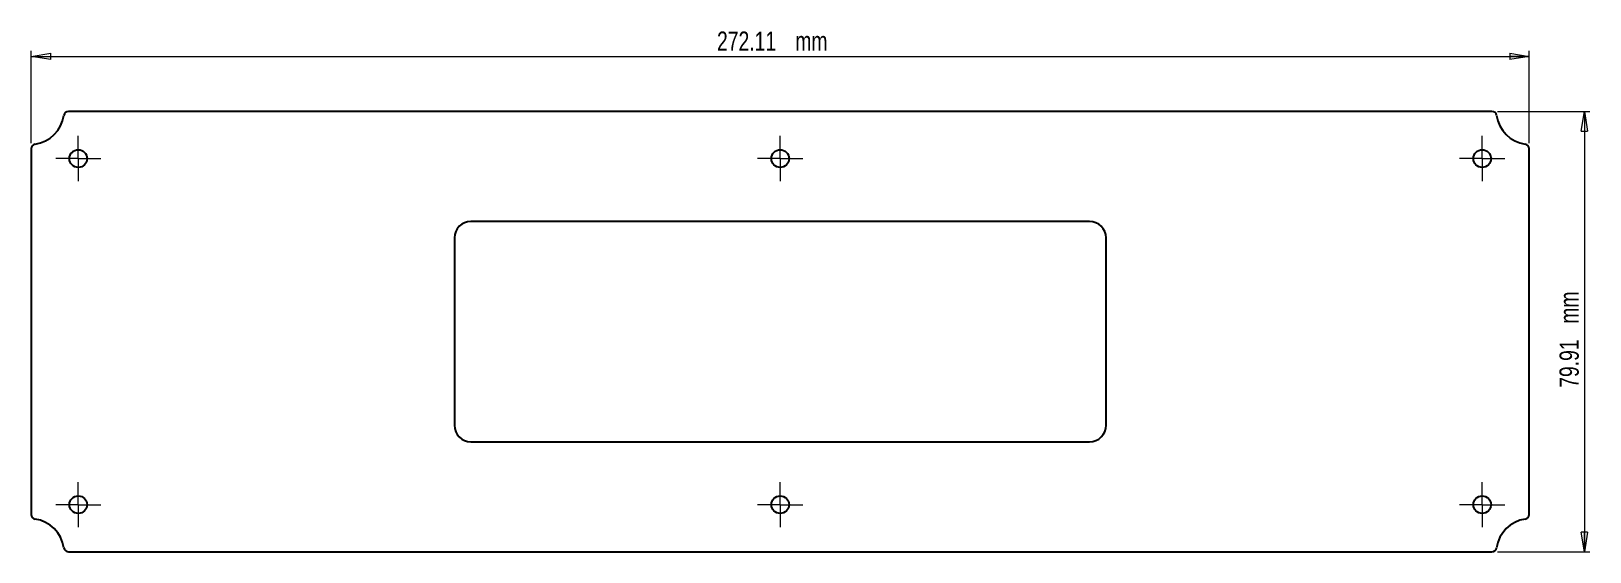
# Model space of a CAD drawing. Header units: millimetres. Extents: x 480 to 763, y -157 to -62.
import ezdxf

# ---------------------------------------------------------------- set-up
doc = ezdxf.new("R2010")
doc.units = ezdxf.units.MM
doc.styles.add('SLDTEXTSTYLE0', font='TXT', dxfattribs={"width": 0.75})
doc.dimstyles.new('SLDDIMSTYLE0', dxfattribs={"dimtxt": 3.5, "dimasz": 3.556, "dimexe": 0, "dimexo": 0.0625, "dimgap": 0.875, "dimtad": 1, "dimrnd": 1e-09, "dimzin": 12, "dimdsep": 46, "dimtxsty": 'SLDTEXTSTYLE0', "dimblk1": 'CLOSED', "dimblk2": 'CLOSED', "dimsah": 1, "dimcen": 0.09, "dimadec": 0, "dimazin": 3, "dimtfac": 1, "dimtofl": 0, "dimtmove": 0, "dimatfit": 3, "dimldrblk": 'CLOSED', "dimfxl": 1, "dimfrac": 2, "dimtolj": 1, "dimtzin": 12, "dimarcsym": 0})

# ---------------------------------------------------------------- blocks, each defined once
blk = doc.blocks.new('_Closed')
at = {"color": 0, "linetype": 'ByBlock', "lineweight": -2}
for p, q in [((-1, 0.166667), (0, 0)), ((-1, 0.166667), (-1, -0.166667)), ((0, 0), (-1, -0.166667)), ((0, 0), (-1, 0))]:
    blk.add_line(p, q, dxfattribs=at)
blk = doc.blocks.new('_D')
at = {"color": 7, "linetype": 'Continuous', "lineweight": 0, "transparency": 16777216}
for p, q in [((480.01, -82.75), (480.01, -65.97)), ((480.01, -66.97), (752.12, -66.97)), ((752.12, -82.75), (752.12, -65.97))]:
    blk.add_line(p, q, dxfattribs=at)
at = {"color": 7, "linetype": 'Continuous', "lineweight": 18, "transparency": 16777216, "xscale": 3.556, "yscale": 3.556}
for p, rotation in [((480.01, -66.97, -1.25), 179.9999985249), ((752.12, -66.97, -1.25), 359.9999985248999)]:
    blk.add_blockref('_Closed', p, dxfattribs=dict(at, rotation=rotation))
at = {"color": 7, "linetype": 'Continuous', "lineweight": 18, "transparency": 16777216, "char_height": 3.5, "attachment_point": 1, "rotation": 360, "style": 'SLDTEXTSTYLE0'}
for s, insert in [('272.11', (604.58, -62.46)), ('mm', (618.8, -62.46))]:
    blk.add_mtext(s, dxfattribs=dict(at, insert=insert))
blk = doc.blocks.new('_D_1')
at = {"color": 7, "linetype": 'Continuous', "lineweight": 0, "transparency": 16777216}
for p, q in [((746.34, -76.97), (763.12, -76.97)), ((762.12, -76.97), (762.12, -156.88)), ((746.34, -156.88), (763.12, -156.88))]:
    blk.add_line(p, q, dxfattribs=at)
at = {"color": 7, "linetype": 'Continuous', "lineweight": 18, "transparency": 16777216, "xscale": 3.556, "yscale": 3.556}
for p, rotation in [((762.12, -76.97, -1.25), 89.99999962139998), ((762.12, -156.88, -1.25), 269.9999996214)]:
    blk.add_blockref('_Closed', p, dxfattribs=dict(at, rotation=rotation))
at = {"color": 7, "linetype": 'Continuous', "lineweight": 18, "transparency": 16777216, "char_height": 3.5, "attachment_point": 1, "rotation": 90, "style": 'SLDTEXTSTYLE0'}
for s, insert in [('mm', (757.61, -115.48)), ('79.91', (757.61, -127.12))]:
    blk.add_mtext(s, dxfattribs=dict(at, insert=insert))
blk = doc.blocks.new('SW_CENTERMARKSYMBOL_0')
at = {"color": 0, "linetype": 'Continuous', "lineweight": 18}
for p, q in [((0, 2.5), (0, 4.1)), ((-2.5, 0), (-4.1, 0)), ((0, 0), (-2.5, 0)), ((0, 0), (0, 2.5)), ((0, 0), (0, -2.5)), ((0, 0), (2.5, 0)), ((2.5, 0), (4.1, 0)), ((0, -2.5), (0, -4.1))]:
    blk.add_line(p, q, dxfattribs=at)
blk = doc.blocks.new('SW_CENTERMARKSYMBOL_1')
at = {"color": 0, "linetype": 'Continuous', "lineweight": 18}
for p, q in [((0, 2.5), (0, 4.1)), ((-2.5, 0), (-4.1, 0)), ((0, 0), (-2.5, 0)), ((0, 0), (0, 2.5)), ((0, 0), (0, -2.5)), ((0, 0), (2.5, 0)), ((2.5, 0), (4.1, 0)), ((0, -2.5), (0, -4.1))]:
    blk.add_line(p, q, dxfattribs=at)
blk = doc.blocks.new('SW_CENTERMARKSYMBOL_2')
at = {"color": 0, "linetype": 'Continuous', "lineweight": 18}
for p, q in [((0, 2.5), (0, 4.1)), ((-2.5, 0), (-4.1, 0)), ((0, 0), (-2.5, 0)), ((0, 0), (0, 2.5)), ((0, 0), (0, -2.5)), ((0, 0), (2.5, 0)), ((2.5, 0), (4.1, 0)), ((0, -2.5), (0, -4.1))]:
    blk.add_line(p, q, dxfattribs=at)
blk = doc.blocks.new('SW_CENTERMARKSYMBOL_3')
at = {"color": 0, "linetype": 'Continuous', "lineweight": 18}
for p, q in [((0, 2.5), (0, 4.1)), ((-2.5, 0), (-4.1, 0)), ((0, 0), (-2.5, 0)), ((0, 0), (0, 2.5)), ((0, 0), (0, -2.5)), ((0, 0), (2.5, 0)), ((2.5, 0), (4.1, 0)), ((0, -2.5), (0, -4.1))]:
    blk.add_line(p, q, dxfattribs=at)
blk = doc.blocks.new('SW_CENTERMARKSYMBOL_4')
at = {"color": 0, "linetype": 'Continuous', "lineweight": 18}
for p, q in [((0, 2.5), (0, 4.1)), ((-2.5, 0), (-4.1, 0)), ((0, 0), (-2.5, 0)), ((0, 0), (0, 2.5)), ((0, 0), (0, -2.5)), ((0, 0), (2.5, 0)), ((2.5, 0), (4.1, 0)), ((0, -2.5), (0, -4.1))]:
    blk.add_line(p, q, dxfattribs=at)
blk = doc.blocks.new('SW_CENTERMARKSYMBOL_5')
at = {"color": 0, "linetype": 'Continuous', "lineweight": 18}
for p, q in [((0, 2.5), (0, 4.1)), ((-2.5, 0), (-4.1, 0)), ((0, 0), (-2.5, 0)), ((0, 0), (0, 2.5)), ((0, 0), (0, -2.5)), ((0, 0), (2.5, 0)), ((2.5, 0), (4.1, 0)), ((0, -2.5), (0, -4.1))]:
    blk.add_line(p, q, dxfattribs=at)

msp = doc.modelspace()

# ---------------------------------------------------------------- linework, layer by layer
at = {"color": 7, "linetype": 'Continuous', "lineweight": 25}
for p, q in [((745.339, -76.967), (486.785, -76.967)), ((480.007, -83.745), (480.007, -150.099)), ((752.117, -150.099), (752.117, -83.745)), ((672.237, -96.922), (559.887, -96.922)), ((556.887, -99.922), (556.887, -133.922)), ((675.237, -133.922), (675.237, -99.922)), ((559.887, -136.922), (672.237, -136.922)), ((486.785, -156.878), (745.339, -156.878))]:
    msp.add_line(p, q, dxfattribs=at)
for centre in [(488.557, -85.517), (616.062, -85.517), (743.567, -85.517), (488.557, -148.328), (616.062, -148.328), (743.567, -148.328)]:
    msp.add_circle(centre, 1.6, dxfattribs=at)
for centre, radius, start, end in [((479.857, -76.817), 6.15, 278.21321, 351.78679), ((486.785, -77.817), 0.85, 90, 171.78679), ((745.339, -77.817), 0.85, 8.21321, 90), ((752.267, -76.817), 6.15, 188.21321, 261.78679), ((480.857, -83.745), 0.85, 98.21321, 180), ((751.267, -83.745), 0.85, 0, 81.78679), ((559.887, -99.922), 3, 90, 180), ((672.237, -99.922), 3, 0, 90), ((559.887, -133.922), 3, 180, 270), ((672.237, -133.922), 3, 270, 0), ((480.857, -150.099), 0.85, 180, 261.78679), ((479.857, -157.028), 6.15, 8.21321, 81.78679), ((752.267, -157.028), 6.15, 98.21321, 171.78679), ((751.267, -150.099), 0.85, 278.21321, 0), ((486.785, -156.028), 0.85, 188.21321, 270), ((745.339, -156.028), 0.85, 270, 351.78679)]:
    msp.add_arc(centre, radius, start, end, dxfattribs=at)

# ---------------------------------------------------------------- block references
at = {"color": 7, "linetype": 'Continuous', "lineweight": 18}
for name, p in [('SW_CENTERMARKSYMBOL_5', (488.557, -85.517)), ('SW_CENTERMARKSYMBOL_0', (616.062, -85.517)), ('SW_CENTERMARKSYMBOL_1', (743.567, -85.517)), ('SW_CENTERMARKSYMBOL_2', (488.557, -148.328)), ('SW_CENTERMARKSYMBOL_3', (616.062, -148.328)), ('SW_CENTERMARKSYMBOL_4', (743.567, -148.328))]:
    msp.add_blockref(name, p, dxfattribs=at)

# ---------------------------------------------------------------- dimensions: what is measured, and where the dimension line sits
for base, p1, p2, angle, picture, middle in [((752.117, -66.967), (480.007, -83.745), (752.117, -83.745), 360, '_D', (616.062, -66.967)), ((762.117, -156.878), (745.339, -76.967), (745.339, -156.878), 90, '_D_1', (762.117, -116.922))]:
    dim = msp.add_linear_dim(base=base, p1=p1, p2=p2, angle=angle, text='<>mm', dimstyle='SLDDIMSTYLE0', dxfattribs=at)
    dim.commit()
    dim.dimension.update_dxf_attribs({"geometry": picture, "text_midpoint": middle, "dimtype": 160})

doc.saveas('drawing.dxf')
